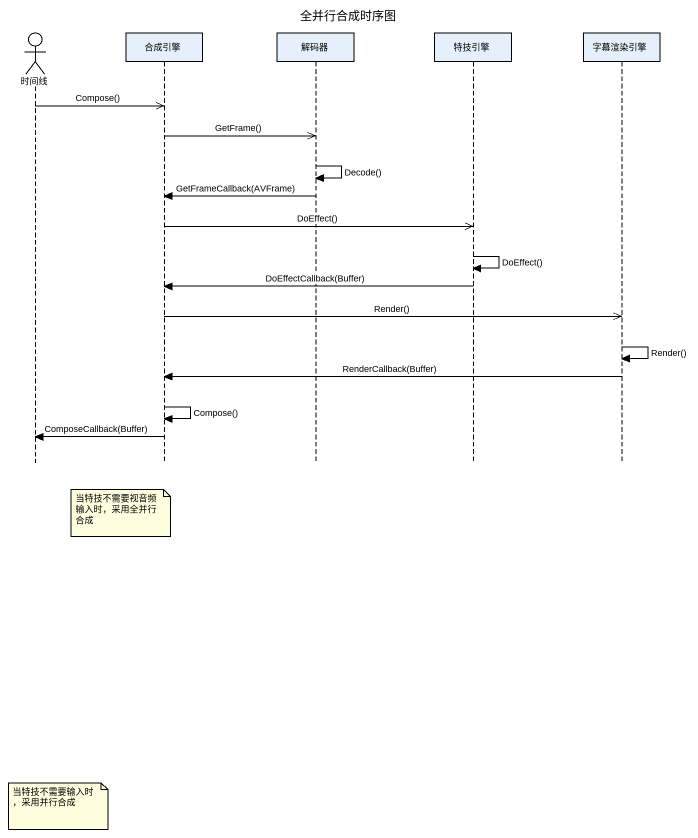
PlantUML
@startuml
title 全并行合成时序图
hide footbox
actor 时间线
participant 合成引擎
participant 解码器
participant 特技引擎
participant 字幕渲染引擎

时间线 ->> 合成引擎 : Compose()
合成引擎 ->> 解码器 : GetFrame()
解码器 -> 解码器 : Decode()
解码器 -> 合成引擎 : GetFrameCallback(AVFrame)
合成引擎 ->> 特技引擎 : DoEffect()
特技引擎 -> 特技引擎 : DoEffect()
特技引擎 -> 合成引擎 : DoEffectCallback(Buffer)
合成引擎 ->> 字幕渲染引擎 : Render()
字幕渲染引擎 -> 字幕渲染引擎 : Render()
字幕渲染引擎 -> 合成引擎 : RenderCallback(Buffer)
合成引擎 -> 合成引擎 : Compose()
合成引擎 -> 时间线 : ComposeCallback(Buffer)
note over 合成引擎 : 当特技不需要视音频输入时，采用全并行合成
note over 时间线 : 当特技不需要输入时，采用并行合成
@enduml
